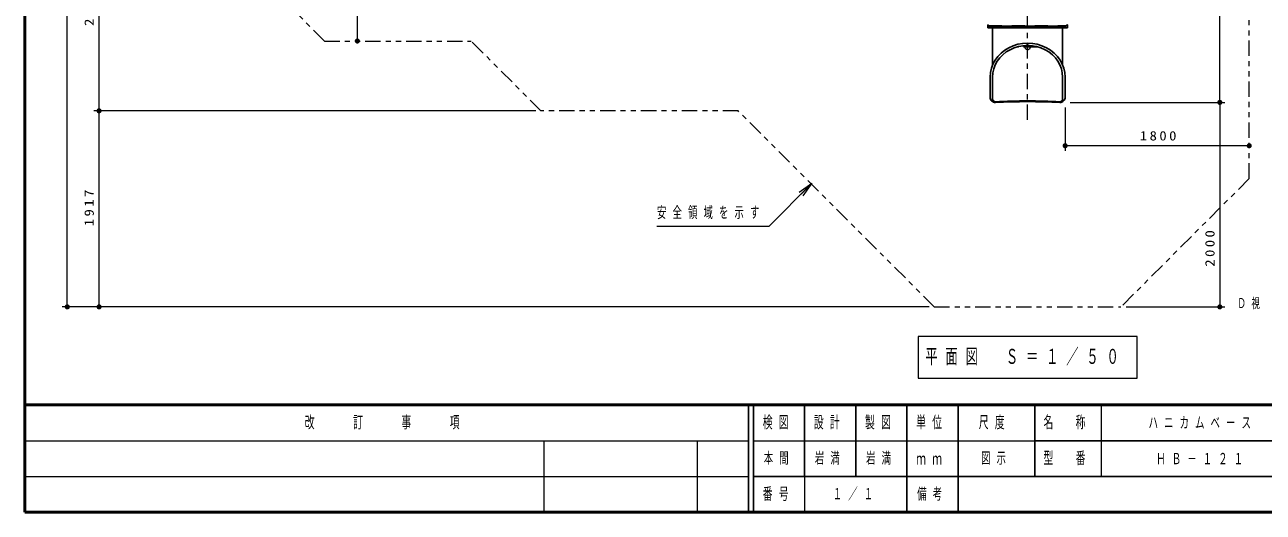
# Model space of a CAD drawing. Units: millimetres on the paper, scale 1:50. Extents: x -385 to 840, y 0 to 267.
# Drawn here: x -385 to -142.8, y 0 to 95.4 of the extents above; entities that cross this region are included whole.
import ezdxf

# ---------------------------------------------------------------- set-up
doc = ezdxf.new("R2010")
doc.units = ezdxf.units.MM
for name, pattern in [('USER1', [4.5, 2.5, -2]), ('USER2', [6, 3, -1, 1, -1]), ('USER3', [8, 3, -1, 1, -1, 1, -1])]:
    doc.linetypes.add(name, pattern=pattern)
doc.layers.add('1_50', color=7, linetype='Continuous', lineweight=25)
doc.layers.add('LY_3', color=7, linetype='Continuous', lineweight=13)
doc.layers.add('LY_4', color=7, linetype='Continuous')
doc.styles.add('ＭＳ ゴシック', font='')
doc.styles.get('ＭＳ ゴシック').set_extended_font_data('MS Gothic')

# ---------------------------------------------------------------- blocks, each defined once
blk = doc.blocks.new('filled_dot')
at = {"color": 0, "linetype": 'Continuous', "lineweight": -2, "const_width": 1.25}
blk.add_lwpolyline([(-0.625, 0, 1), (0.625, 0, 1)], format="xyb", close=True, dxfattribs=at)

msp = doc.modelspace()

# ---------------------------------------------------------------- linework, layer by layer
at = {"layer": '1_50', "lineweight": 13}
for p, q in [((-376.685, 40.167), (-376.685, 240.777)), ((-151.313, 80.167), (-151.313, 204.777)), ((-319.968, 92.178), (-319.968, 128.178)), ((-370.475, 78.513), (-370.475, 118.513)), ((-180.562, 80.167), (-150.313, 80.167)), ((-151.313, 80.167), (-151.313, 40.167)), ((-285.066, 78.513), (-371.475, 78.513)), ((-285.066, 78.513), (-371.475, 78.513)), ((-370.475, 40.167), (-370.475, 78.513)), ((-181.562, 79.167), (-181.562, 70.692)), ((-145.562, 71.692), (-181.562, 71.692)), ((-233.539, 62.587), (-231.063, 64.353)), ((-231.063, 64.353), (-233.186, 62.233)), ((-231.063, 64.353), (-232.832, 61.88)), ((-371.475, 40.167), (-377.685, 40.167)), ((-208.153, 40.167), (-371.475, 40.167)), ((-169.65, 40.167), (-150.313, 40.167)), ((-210.302, 34.387), (-210.302, 26.254)), ((-167.502, 34.387), (-210.302, 34.387)), ((-167.502, 26.254), (-167.502, 34.387)), ((-210.302, 26.254), (-167.502, 26.254))]:
    msp.add_line(p, q, dxfattribs=at)
at = {"layer": '1_50', "linetype": 'USER3', "lineweight": 13}
for p, q in [((-145.562, 65.255), (-145.562, 147.191)), ((-326.418, 92.178), (-354.21, 120.135)), ((-326.418, 92.178), (-297.731, 92.178)), ((-284.066, 78.513), (-297.731, 92.178)), ((-245.5, 78.513), (-284.066, 78.513)), ((-207.153, 40.167), (-245.5, 78.513)), ((-145.562, 65.255), (-170.65, 40.167)), ((-207.153, 40.167), (-170.65, 40.167))]:
    msp.add_line(p, q, dxfattribs=at)
at = {"layer": '1_50', "color": 2, "linetype": 'USER2', "lineweight": 13}
msp.add_line((-188.902, 76.76), (-188.902, 121.357), dxfattribs=at)
at = {"layer": '1_50', "color": 140}
for p, q in [((-196.702, 95.255), (-196.702, 94.755)), ((-196.702, 94.755), (-181.102, 94.755)), ((-196.402, 95.075), (-196.402, 95.215)), ((-196.402, 95.075), (-181.402, 95.075)), ((-195.742, 87.531), (-195.742, 95.075)), ((-182.062, 87.531), (-182.062, 95.075)), ((-181.402, 95.075), (-181.402, 95.215)), ((-181.102, 95.255), (-181.102, 94.755)), ((-196.242, 85.123), (-196.242, 81.167)), ((-195.742, 85.123), (-195.742, 80.823)), ((-182.062, 85.123), (-182.062, 80.823)), ((-181.562, 85.123), (-181.562, 81.167))]:
    msp.add_line(p, q, dxfattribs=at)
at = {"layer": '1_50', "color": 140, "linetype": 'USER1', "lineweight": 13}
for p, q in [((-196.562, 95.115), (-196.562, 94.755)), ((-196.462, 95.215), (-181.342, 95.215)), ((-181.242, 95.115), (-181.242, 94.755))]:
    msp.add_line(p, q, dxfattribs=at)
at = {"layer": '1_50', "linetype": 'USER2', "lineweight": 13}
msp.add_line((-186.676, 90.955), (-190.952, 90.955), dxfattribs=at)
at = {"layer": '1_50', "color": 140}
for points in [[(-196.242, 85.123), (-196.179, 85.99), (-195.992, 86.841), (-195.683, 87.663), (-195.258, 88.442), (-194.725, 89.163), (-194.092, 89.816), (-193.37, 90.388), (-192.572, 90.871), (-191.711, 91.254), (-190.802, 91.533), (-189.86, 91.703), (-188.902, 91.76), (-187.944, 91.703), (-187.002, 91.533), (-186.093, 91.254), (-185.232, 90.871), (-184.433, 90.388), (-183.712, 89.816), (-183.079, 89.163), (-182.545, 88.442), (-182.121, 87.663), (-181.812, 86.841), (-181.625, 85.99), (-181.562, 85.123)], [(-195.742, 85.123), (-195.683, 85.931), (-195.509, 86.724), (-195.221, 87.49), (-194.825, 88.215), (-194.328, 88.888), (-193.738, 89.496), (-193.066, 90.03), (-192.322, 90.479), (-191.519, 90.837), (-190.672, 91.097), (-189.795, 91.255), (-188.902, 91.308), (-188.009, 91.255), (-187.131, 91.097), (-186.284, 90.837), (-185.482, 90.479), (-184.738, 90.03), (-184.065, 89.496), (-183.475, 88.888), (-182.978, 88.215), (-182.582, 87.49), (-182.295, 86.724), (-182.12, 85.931), (-182.062, 85.123)]]:
    msp.add_lwpolyline(points, dxfattribs=at)
at = {"layer": '1_50', "lineweight": 13}
msp.add_lwpolyline([(-231.063, 64.353), (-239.532, 55.894), (-261.376, 55.894)], dxfattribs=at)
at = {"layer": '1_50', "linetype": 'USER1', "lineweight": 13}
msp.add_circle((-188.902, 90.955), 0.486, dxfattribs=at)
at = {"layer": '1_50', "color": 140}
for centre, radius, start, end in [((-196.602, 95.255), 0.1, 90, 180), ((-181.202, 95.255), 0.1, 0, 90), ((-195.242, 81.167), 1, 180, 272.73492), ((-195.225, 80.823), 0.516, 180, 272.73492), ((-188.902, -51.553), 132.011, 87.26508, 92.73492), ((-188.902, -51.553), 131.871, 87.26508, 92.73492), ((-182.562, 81.167), 1, 267.26508, 0), ((-182.578, 80.823), 0.516, 267.26508, 0)]:
    msp.add_arc(centre, radius, start, end, dxfattribs=at)
at = {"layer": '1_50', "color": 140, "linetype": 'USER1', "lineweight": 13}
for centre, start, end in [((-196.462, 95.115), 90, 180), ((-181.342, 95.115), 0, 90)]:
    msp.add_arc(centre, 0.1, start, end, dxfattribs=at)
at = {"layer": 'LY_3', "lineweight": 50}
for p, q in [((-385, 267), (-385, 0)), ((-385, 21), (0, 21)), ((-385, 0), (0, 0))]:
    msp.add_line(p, q, dxfattribs=at)
at = {"layer": 'LY_3', "color": 211, "lineweight": 25}
for p, q in [((-243.5, 21), (-243.5, 0)), ((-242.5, 21), (-242.5, 0)), ((-232.5, 21), (-232.5, 7)), ((-222.5, 21), (-222.5, 7)), ((-212.5, 21), (-212.5, 0)), ((-202.5, 21), (-202.5, 7)), ((-187.5, 21), (-187.5, 7)), ((-187.5, 14), (-70, 14)), ((-242.5, 7), (0, 7))]:
    msp.add_line(p, q, dxfattribs=at)
at = {"layer": 'LY_3'}
for p, q in [((-174.5, 21), (-174.5, 7)), ((-385, 14), (-243.5, 14)), ((-283.5, 14), (-283.5, 0)), ((-253.5, 14), (-253.5, 0)), ((-242.5, 14), (-187.5, 14)), ((-385, 7), (-243.5, 7)), ((-232.5, 7), (-232.5, 0))]:
    msp.add_line(p, q, dxfattribs=at)
at = {"layer": 'LY_3', "lineweight": 25}
msp.add_line((-202.5, 7), (-202.5, 0), dxfattribs=at)

# ---------------------------------------------------------------- block references
at = {"layer": '1_50', "lineweight": 13, "xscale": 0.4, "yscale": 0.4}
for p, rotation in [((-319.968, 92.178), 90), ((-151.313, 80.167), 270), ((-151.313, 80.167), 90), ((-370.475, 78.513), 90), ((-370.475, 78.513), 270), ((-145.562, 71.692), 180), ((-376.685, 40.167), 90), ((-370.475, 40.167), 90), ((-151.313, 40.167), 90)]:
    msp.add_blockref('filled_dot', p, dxfattribs=dict(at, rotation=rotation))
msp.add_blockref('filled_dot', (-181.562, 71.692), dxfattribs=at)

# ---------------------------------------------------------------- texts
at = {"layer": '1_50', "char_height": 1.833, "attachment_point": 8, "rotation": 90, "style": 'ＭＳ ゴシック'}
for s, insert in [('\\T1.33;\\W1.15;2000', (-371.475, 98.936)), ('\\T1.33;\\W1.15;1917', (-371.475, 59.761)), ('\\T1.33;\\W1.15;2000', (-152.313, 51.84))]:
    msp.add_mtext(s, dxfattribs=dict(at, insert=insert))
at = {"layer": '1_50', "style": 'ＭＳ ゴシック'}
for s, insert, char_height, attachment_point in [('\\T1.33;\\W1.15;1800', (-163.141, 72.692), 1.833, 8), ('\\T1.64;\\W0.6;安全領域を示す', (-261.376, 58.544), 2.199, 4), ('\\T1.64;\\W0.6;Ｄ視', (-145.14, 40.813), 1.979, 5), ('\\T1.64;\\W0.6;平面図\u3000Ｓ＝１／５０', (-208.902, 30.32), 2.933, 4)]:
    msp.add_mtext(s, dxfattribs=dict(at, insert=insert, char_height=char_height, attachment_point=attachment_point))
at = {"layer": 'LY_3', "color": 4, "attachment_point": 4, "style": 'ＭＳ ゴシック'}
for s, insert, char_height in [('\\T1.64;\\W0.6;改\u3000\u3000訂\u3000\u3000事\u3000\u3000項', (-330.25, 17.5), 2.346), ('\\T1.64;\\W0.6;検図', (-240.7, 17.5), 2.346), ('\\T1.64;\\W0.6;設計', (-230.7, 17.5), 2.346), ('\\T1.64;\\W0.6;製図', (-220.7, 17.5), 2.346), ('\\T1.64;\\W0.6;単位', (-210.7, 17.5), 2.346), ('\\T1.64;\\W0.6;尺度', (-198.45, 17.5), 2.346), ('\\T1.64;\\W0.6;名\u3000称', (-185.8, 17.5), 2.346), ('\\T1.64;\\W0.6;型\u3000番', (-185.8, 10.5), 2.346), ('\\T1.64;\\W0.6;ｍｍ', (-210.7, 10.5), 2.346), ('\\T1.64;\\W0.6;番号', (-240.7, 3.5), 2.346), ('\\T1.64;\\W0.6;備考', (-210.5, 3.5), 2.199)]:
    msp.add_mtext(s, dxfattribs=dict(at, insert=insert, char_height=char_height))
at = {"layer": 'LY_4', "char_height": 2.199, "attachment_point": 4, "style": 'ＭＳ ゴシック'}
for s, insert in [('\\T1.64;\\W0.6;ハニカムベース', (-165.25, 17.5)), ('\\T1.64;\\W0.6;本間', (-240.5, 10.5)), ('\\T1.64;\\W0.6;岩満', (-230.5, 10.5)), ('\\T1.64;\\W0.6;岩満', (-220.5, 10.5)), ('\\T1.64;\\W0.6;図示', (-198, 10.5)), ('\\T1.64;\\W0.6;ＨＢ－１２１', (-163.75, 10.5)), ('\\T1.64;\\W0.6;１／１', (-227, 3.5))]:
    msp.add_mtext(s, dxfattribs=dict(at, insert=insert))

doc.saveas('drawing.dxf')
